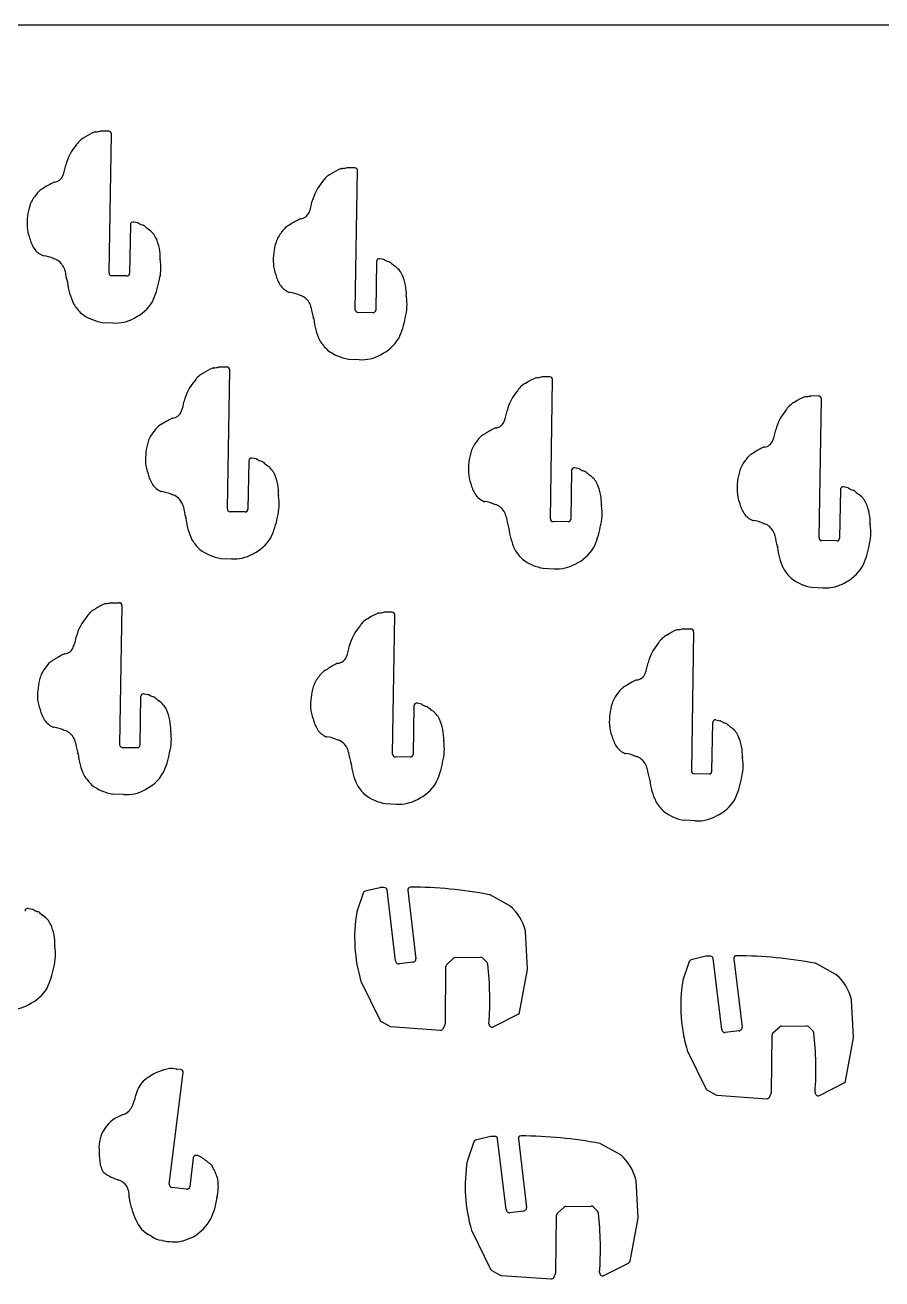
# Model space of a CAD drawing. Extents: x 0 to 821, y 0 to 548.
# Drawn here: x 417.8 to 543.2, y 364.7 to 548.2 of the extents above; entities that cross this region are included whole.
import ezdxf

# ---------------------------------------------------------------- set-up
doc = ezdxf.new("R2010")
doc.units = 0
doc.layers.add('WHITE', color=7, linetype='CONTINUOUS')

msp = doc.modelspace()

# ---------------------------------------------------------------- linework, layer by layer
at = {"layer": 'WHITE', "linetype": 'CONTINUOUS'}
for p, q in [((820.574183, 548.229817), (0, 548.229817)), ((429.993925, 532.710281), (428.854022, 532.720402)), ((430.053925, 511.950281), (430.393863, 532.300346)), ((466.043925, 527.340281), (464.90432, 527.35032)), ((466.103925, 506.580281), (466.433925, 526.930281)), ((434.253925, 519.280281), (433.653866, 519.400046)), ((433.173925, 519.010281), (433.05386, 511.90022)), ((470.293925, 513.910281), (469.703949, 514.030092)), ((469.223925, 513.650281), (469.103925, 506.530281)), ((432.653925, 511.510281), (430.453987, 511.540219)), ((429.073925, 504.710281), (430.624208, 504.640196)), ((468.693925, 506.140281), (466.493864, 506.180345)), ((465.113925, 499.340281), (466.663123, 499.269863)), ((447.323925, 498.180281), (446.184022, 498.190402)), ((447.383925, 477.420281), (447.723863, 497.770346)), ((494.603925, 496.730281), (493.463925, 496.740281)), ((494.663863, 475.970344), (494.993925, 496.320281)), ((533.933925, 493.940281), (532.793925, 493.950281)), ((533.993986, 473.190216), (534.333925, 493.540281)), ((450.503925, 484.480281), (450.38386, 477.37022)), ((451.583925, 484.750281), (450.983866, 484.870046)), ((497.773949, 483.040091), (497.663925, 475.930281)), ((498.853545, 483.299729), (498.253925, 483.420281)), ((537.113972, 480.250071), (536.993925, 473.140281)), ((538.193904, 480.509827), (537.593925, 480.640281)), ((449.983925, 476.980281), (447.783987, 477.010219)), ((497.25399, 475.530342), (495.053925, 475.570281)), ((536.593925, 472.740281), (534.393925, 472.780281)), ((446.403925, 470.180281), (447.954208, 470.110196)), ((493.624078, 468.739665), (495.213925, 468.670281)), ((532.964078, 465.949665), (534.553925, 465.880281)), ((430.394022, 463.700402), (431.533925, 463.690281)), ((431.933863, 463.280346), (431.593925, 442.930281)), ((471.503864, 462.290343), (470.363925, 462.300281)), ((471.563925, 441.530281), (471.903925, 461.880281)), ((514.10442, 459.86033), (515.243925, 459.850281)), ((515.633987, 459.450218), (515.303925, 439.100281)), ((434.59386, 442.88022), (434.713925, 450.000281)), ((435.193949, 450.380092), (435.783925, 450.260281)), ((474.683949, 448.600091), (474.563925, 441.480281)), ((475.753545, 448.859729), (475.163925, 448.980281)), ((518.303987, 439.050342), (518.423925, 446.160281)), ((518.903971, 446.550069), (519.493925, 446.420281)), ((431.993925, 442.530281), (434.193925, 442.490281)), ((474.163862, 441.090219), (471.963925, 441.130281)), ((515.693925, 438.690281), (517.893925, 438.650281)), ((432.164208, 435.620196), (430.613925, 435.690281)), ((470.533745, 434.300047), (472.123925, 434.220281)), ((515.864382, 431.790471), (514.313925, 431.850281)), ((467.25387, 421.210334), (466.333925, 418.480281)), ((469.683542, 421.990358), (467.533925, 421.480281)), ((470.344232, 422.009726), (469.763925, 422.000281)), ((472.003856, 411.290451), (470.753925, 421.660281)), ((473.774304, 421.629831), (474.983925, 411.600281)), ((488.703654, 419.349902), (485.823925, 420.930281)), ((418.233866, 418.960046), (418.823925, 418.840281)), ((491.313984, 410.139875), (491.013925, 415.580281)), ((472.153712, 410.99015), (472.083925, 411.090281)), ((474.53437, 411.079659), (472.523925, 410.840281)), ((474.833479, 411.240214), (474.733925, 411.160281)), ((479.504121, 410.770259), (480.493925, 411.670281)), ((480.763647, 411.77003), (484.433925, 411.820281)), ((484.714057, 411.7098), (485.383925, 411.040281)), ((514.993925, 411.170281), (514.074324, 408.440078)), ((517.423925, 411.950281), (515.283975, 411.430223)), ((518.093925, 411.970281), (517.5139, 411.960501)), ((519.743925, 401.250281), (518.504232, 411.619726)), ((521.523925, 411.590281), (522.733693, 401.560434)), ((479.283941, 402.110102), (479.373925, 410.480281)), ((490.144019, 403.749936), (491.303925, 410.040281)), ((536.453925, 409.310281), (533.573925, 410.890281)), ((466.953925, 408.210279), (469.723925, 402.570281)), ((539.063925, 400.100281), (538.754232, 405.529819)), ((469.893925, 402.400281), (471.143925, 401.710281)), ((478.974209, 401.37963), (479.243925, 401.940281)), ((486.303535, 401.630197), (489.933925, 403.460281)), ((471.314257, 401.660007), (478.583925, 401.150281)), ((485.763558, 401.799685), (485.823925, 401.730281)), ((519.903925, 400.950281), (519.824302, 401.049834)), ((522.283925, 401.040281), (520.27419, 400.79974)), ((522.573925, 401.190281), (522.473511, 401.119632)), ((527.023925, 392.070281), (527.124161, 400.430214)), ((527.253925, 400.730281), (528.243615, 401.630085)), ((528.503925, 401.730281), (532.173783, 401.78027)), ((532.463925, 401.660281), (533.133635, 400.999731)), ((537.893925, 393.700281), (539.053994, 399.999973)), ((514.703925, 398.170281), (517.473924, 392.530282)), ((438.873925, 378.590281), (440.904053, 394.950345)), ((440.533925, 395.400281), (439.954247, 395.440226)), ((534.053925, 391.590281), (537.683923, 393.42028)), ((517.643925, 392.360281), (518.894375, 391.670328)), ((519.053925, 391.620281), (526.334209, 391.109627)), ((526.723925, 391.340281), (526.98394, 391.900099)), ((533.503925, 391.760281), (533.563591, 391.68994)), ((485.873925, 385.580281), (483.724161, 385.059569)), ((486.543925, 385.600281), (485.95354, 385.590358)), ((483.443925, 384.800281), (482.523925, 382.07028)), ((488.193925, 374.880281), (486.944155, 385.249829)), ((489.973925, 385.220281), (491.173465, 375.189548)), ((504.903925, 382.940281), (502.013523, 384.520427)), ((442.383925, 382.460281), (441.853925, 378.220281)), ((442.933925, 382.800281), (442.803498, 382.809592)), ((441.403925, 377.870281), (439.223925, 378.140281)), ((507.503925, 373.730281), (507.204232, 379.159819)), ((488.343925, 374.580281), (488.274302, 374.679834)), ((490.723925, 374.670281), (488.71419, 374.42974)), ((491.023925, 374.820281), (490.924371, 374.749658)), ((495.693925, 374.360281), (496.683646, 375.260029)), ((496.953925, 375.360281), (500.624245, 375.409804)), ((500.913925, 375.290281), (501.573924, 374.63028)), ((495.473925, 365.700281), (495.564123, 374.070263)), ((506.333925, 367.340281), (507.493994, 373.629973)), ((483.143925, 371.800281), (485.913924, 366.160282)), ((502.503925, 365.220281), (506.124022, 367.049938)), ((486.083925, 365.990281), (487.334256, 365.300007)), ((487.504257, 365.250007), (494.774209, 364.739627)), ((495.163925, 364.970281), (495.43394, 365.530099)), ((501.953925, 365.390281), (502.013591, 365.31994))]:
    msp.add_line(p, q, dxfattribs=at)
for centre, radius, start, end in [((430.774661, 525.494983), 7.63159, 112.017063, 124.030621), ((428.068881, 532.201188), 0.400142, 94.994955, 112.817098), ((427.763878, 536.849088), 4.257857, -86.362103, -76.416539), ((428.852925, 532.320281), 0.400123, 89.8428, 102.859062), ((429.993925, 532.310281), 0.400062, -1.423, 90), ((430.720261, 525.931667), 7.23311, 138.967053, 165.604503), ((424.953211, 530.932872), 0.400643, -39.108086, -28.819757), ((427.650619, 529.327104), 2.73881, 115.920407, 148.95009), ((426.280304, 532.146943), 0.396355, -64.101276, -55.684379), ((417.893485, 528.561552), 5.879875, -23.787749, -8.131032), ((466.83793, 520.131875), 7.63348, 112.198939, 124.140009), ((464.109892, 526.831402), 0.399857, 93.673388, 112.974155), ((463.806509, 531.486582), 4.265199, -86.266065, -76.476816), ((464.896201, 526.949228), 0.401174, 88.840253, 103.304762), ((466.033925, 526.940281), 0.400125, -1.432, 88.567904), ((429.023769, 510.924712), 15.9476, 116.474306, 122.46237), ((422.115263, 524.857334), 0.397168, 98.91678, 120.382807), ((421.906718, 526.70226), 1.459976, -84.221914, -20.544393), ((466.770117, 520.572502), 7.24047, 139.023319, 165.705924), ((461.050034, 525.626205), 0.397299, -50.315773, -40.102882), ((463.705805, 523.970733), 2.7368, 116.038903, 149.244161), ((462.377915, 526.811621), 0.402285, -71.674321, -64.059292), ((422.364925, 520.582281), 4.09638, 138.99, 162.700206), ((418.95835, 523.522564), 0.403934, -38.649139, -28.438758), ((421.654484, 521.921067), 2.73234, 115.830731, 148.95408), ((427.352686, 519.101494), 9.29902, 163.127938, 182.661205), ((453.929634, 523.155611), 5.878237, -23.407594, -7.777145), ((433.572925, 519.009281), 0.39906, 78.2975, 179.856402), ((434.168565, 518.892211), 0.397347, 55.513841, 77.594767), ((465.184575, 505.623576), 15.9495, 116.958499, 122.930413), ((458.131885, 519.479182), 0.402241, 95.369219, 116.254656), ((457.957137, 521.333207), 1.460001, -84.611424, -20.56442), ((423.374803, 519.026104), 5.32305, -176.161332, -158.438962), ((435.597476, 521.08257), 2.218023, -122.874081, -103.917962), ((434.966892, 518.538422), 0.403108, 48.483358, 76.064789), ((454.151236, 539.653117), 28.125322, -132.268209, -130.85312), ((436.00971, 518.685993), 0.399309, -129.850268, -122.676888), ((434.172509, 515.781168), 3.03775, 25.098016, 57.736028), ((458.409203, 515.2016), 4.10641, 138.920919, 162.444775), ((455.003563, 518.153301), 0.400541, -39.24136, -28.89781), ((457.694762, 516.541681), 2.7366, 115.558443, 148.789584), ((424.270098, 518.615626), 6.04677, -165.189416, -149.431166), ((430.654873, 514.223035), 6.88465, -2.352624, 24.42349), ((463.403925, 513.739281), 9.31026, 163.136, 182.703772), ((421.404733, 517.137097), 2.83369, -145.703986, -111.989326), ((420.504943, 514.876605), 0.400911, -113.714807, -98.825273), ((419.861925, 509.555281), 4.95937, 65.558916, 83.2663), ((422.126071, 514.408716), 0.399431, -122.081374, -112.439052), ((421.434372, 512.018492), 2.091737, 29.555601, 75.060814), ((437.934033, 513.901372), 0.402213, 174.428307, 185.864192), ((430.413791, 512.613141), 7.228531, 4.098031, 9.934936), ((469.622925, 513.639281), 0.399122, 78.2871, 178.420817), ((470.208565, 513.522211), 0.397347, 55.513841, 77.594767), ((471.637476, 515.71257), 2.218023, -122.874081, -103.917962), ((423.588925, 513.270281), 0.40078, -146.706, -139.57103), ((421.958992, 512.007803), 1.661494, 8.044455, 37.116333), ((431.954205, 513.309096), 8.41819, -172.705991, -161.872308), ((430.453925, 511.940281), 0.400062, 178.567904, 270.009), ((430.405925, 512.709281), 7.23015, -15.479, 3.33364), ((459.426925, 513.657281), 5.33486, -176.161, -158.481717), ((471.006892, 513.168422), 0.403108, 48.483358, 76.064789), ((489.939925, 534.514281), 28.1295, -131.5727, -130.172), ((472.068865, 513.307436), 0.397538, -133.73768, -124.426601), ((470.217925, 510.405281), 3.04495, 25.1562, 57.718737), ((423.569925, 510.601281), 0.394017, 1.217043, 12.9971), ((433.428925, 511.597281), 9.51638, -174.043, -154.166402), ((432.653925, 511.910281), 0.400062, -90, -1.441), ((426.124439, 512.712346), 11.4142, -25.768938, -9.748452), ((460.306162, 513.278404), 6.05159, -164.885601, -149.096186), ((457.460661, 511.764197), 2.83701, -145.818451, -112.309529), ((466.690961, 508.874116), 6.8892, -2.528952, 24.213616), ((456.544861, 509.506641), 0.400911, -113.702008, -98.75978), ((455.915925, 504.184281), 4.95875, 65.605803, 83.424), ((458.121208, 509.060866), 0.393395, -113.566755, -104.277499), ((457.476066, 506.648032), 2.104233, 29.67611, 74.901092), ((466.443663, 507.315324), 7.23592, -15.27115, 9.34561), ((473.969925, 508.579281), 0.396485, -178.678598, -167.04), ((430.192455, 510.562085), 6.17082, -149.718353, -132.745147), ((431.084718, 510.982183), 6.22385, -64.809896, -31.285686), ((459.672925, 507.808281), 0.387184, -162.186, -154.211506), ((458.007672, 506.643097), 1.651425, 7.889614, 37.1267), ((468.004703, 507.945008), 8.43009, -172.672164, -161.855474), ((466.503925, 506.580281), 0.400062, 180, 268.559), ((468.703925, 506.540281), 0.400125, -91.432096, -1.432), ((430.124925, 511.384281), 6.75617, -127.585, -98.94926), ((431.008485, 510.121312), 5.49457, -94.01041, -60.265016), ((459.61768, 505.185028), 0.399528, 7.857605, 19.706781), ((469.478617, 506.20331), 9.51409, -174.18666, -154.318026), ((462.165857, 507.346213), 11.4236, -25.766759, -9.760977), ((466.229731, 505.217913), 6.18101, -149.492713, -132.625829), ((467.145812, 505.62176), 6.21933, -64.899682, -31.41246), ((466.180467, 506.011635), 6.75607, -127.754092, -99.082956), ((467.043207, 504.747261), 5.49057, -93.969474, -60.053157), ((443.610304, 497.616943), 0.396355, -64.101276, -55.684379), ((448.104661, 490.964983), 7.63159, 112.017063, 124.030621), ((445.398881, 497.671188), 0.400142, 94.994955, 112.817098), ((445.093878, 502.319088), 4.257857, -86.362103, -76.416539), ((446.182925, 497.790281), 0.400123, 89.8428, 102.859062), ((447.323925, 497.780281), 0.400062, -1.423, 90), ((448.052437, 491.40687), 7.23186, 139.011189, 165.724575), ((442.285925, 496.398281), 0.395043, -38.868578, -28.399112), ((444.978925, 494.796281), 2.73881, 115.881, 148.914), ((492.254863, 493.361762), 2.735603, 116.044382, 149.253296), ((490.871406, 496.172485), 0.397233, -62.675195, -54.172146), ((495.335196, 489.495195), 7.634951, 111.685127, 123.655446), ((492.668993, 496.221199), 0.399856, 94.965529, 112.800535), ((492.361625, 500.878007), 4.26718, -86.335153, -76.408279), ((493.453925, 496.340281), 0.400125, 88.567904, 102.924), ((494.593925, 496.330281), 0.400125, -1.432096, 88.5679), ((495.32729, 489.9567), 7.242196, 138.974128, 165.254947), ((489.574677, 494.984078), 0.397971, -43.431844, -34.2111), ((534.716118, 486.725955), 7.640189, 112.000109, 124.001622), ((532.009202, 493.441217), 0.39992, 95.026199, 112.829069), ((531.758182, 498.096043), 4.26192, -87.095158, -77.177728), ((532.792383, 493.550282), 0.400001, 89.779132, 102.762366), ((533.933925, 493.540281), 0.4, 0, 90), ((435.219925, 494.021281), 5.88297, -23.774386, -8.122), ((482.491251, 492.58674), 5.88517, -23.601631, -7.682666), ((534.650948, 487.15245), 7.238869, 138.808398, 165.134026), ((528.894411, 492.166395), 0.395484, -38.570696, -28.054503), ((531.587473, 490.565577), 2.737931, 115.848619, 148.885711), ((530.213094, 493.383352), 0.397233, -62.948962, -54.529958), ((446.356275, 476.39596), 15.9476, 116.484364, 122.471267), ((439.421654, 490.319444), 0.392789, 95.517526, 116.827457), ((439.232763, 492.168368), 1.465766, -84.082175, -20.725784), ((486.507925, 490.725281), 1.462463, -84.265, -19.776046), ((439.688728, 486.030195), 4.10592, 138.703975, 162.430952), ((436.308394, 489.017781), 0.405648, -43.239116, -34.229753), ((438.991684, 487.397163), 2.72975, 116.01538, 149.329739), ((486.262381, 485.947492), 2.735534, 114.82372, 149.160698), ((493.711808, 474.995186), 15.950708, 116.823136, 122.617504), ((486.694123, 488.869399), 0.402669, 95.708331, 116.533222), ((521.822873, 489.765485), 5.88028, -23.296386, -7.385115), ((444.687406, 484.597549), 9.30498, 163.311871, 182.820117), ((486.962211, 484.595609), 4.098045, 138.896698, 162.47459), ((483.559952, 487.538812), 0.401008, -38.397497, -28.119212), ((533.011925, 472.181281), 15.954112, 116.656573, 122.482), ((526.034594, 486.079447), 0.402837, 95.804397, 116.596288), ((525.843925, 487.940281), 1.467743, -84.137, -19.932525), ((450.902925, 484.479281), 0.39906, 78.2975, 179.856402), ((451.48351, 484.359871), 0.403116, 55.097055, 75.576005), ((452.936895, 486.538639), 2.216025, -123.488245, -104.182399), ((491.963459, 483.128746), 9.309485, 163.134637, 182.640697), ((526.317457, 481.835736), 4.104543, 139.337191, 162.931818), ((522.951246, 484.817207), 0.397555, -50.536736, -40.322318), ((525.607512, 483.162087), 2.737044, 115.156384, 149.288093), ((440.704803, 484.496104), 5.32305, -176.161332, -158.438962), ((452.313351, 484.000744), 0.397666, 51.028429, 78.306588), ((471.460961, 505.141527), 28.125999, -132.212902, -130.797348), ((453.33971, 484.155993), 0.399309, -129.850268, -122.676888), ((451.502509, 481.251168), 3.03775, 25.098016, 57.736028), ((487.973925, 483.059281), 5.322216, -176.127469, -158.741), ((498.173104, 483.029244), 0.399302, 78.322317, 178.443384), ((498.770325, 482.911008), 0.39753, 55.766759, 77.916054), ((500.196374, 485.103282), 2.21785, -122.830319, -103.886629), ((499.566136, 482.559093), 0.403239, 48.394897, 75.941639), ((518.511667, 503.904299), 28.1371, -131.591354, -130.1905), ((531.291668, 480.315708), 9.305816, 162.974287, 182.439736), ((441.600098, 484.085626), 6.04677, -165.189416, -149.431166), ((438.734733, 482.607097), 2.83369, -145.703986, -111.989326), ((447.982907, 479.692865), 6.88651, -2.355542, 24.418012), ((488.86781, 482.640725), 6.045856, -165.525053, -149.587819), ((500.657413, 482.666201), 0.396989, -139.860716, -131.676368), ((498.773373, 479.799326), 3.038319, 25.147074, 57.777151), ((495.25487, 478.242956), 6.885248, -2.353605, 24.428851), ((437.837539, 480.345454), 0.400911, -114.120632, -99.196093), ((437.163078, 475.022286), 4.965072, 65.222399, 82.938374), ((439.406704, 479.902226), 0.406005, -113.636173, -104.709988), ((438.764372, 477.488492), 2.091737, 29.555601, 75.060814), ((447.733925, 478.150281), 7.22697, -15.325, 9.397132), ((455.264062, 479.371695), 0.402275, 174.560647, 185.909463), ((486.012709, 481.161603), 2.839917, -146.162115, -112.107523), ((527.314016, 480.267882), 5.331119, -176.253905, -158.794371), ((537.518123, 480.243243), 0.404209, 79.191302, 179.032095), ((538.118692, 480.117819), 0.399158, 59.052258, 79.139038), ((539.545925, 482.309281), 2.216381, -123.458, -104.16328), ((538.892925, 479.776281), 0.399543, 47.351435, 73.9208), ((557.625978, 501.296066), 28.1318, -131.016845, -129.60045), ((539.946016, 479.918903), 0.3908, -130.170756, -122.796605), ((538.103503, 477.023192), 3.041407, 24.831604, 57.573991), ((440.921721, 478.735962), 0.40078, -147.44158, -140.285465), ((439.285147, 477.474718), 1.665735, 8.131028, 37.116205), ((449.284024, 478.780507), 8.41819, -172.696311, -161.863306), ((447.783925, 477.410281), 0.400062, 178.567904, 270.009), ((449.983925, 477.380281), 0.400062, -90, -1.441), ((485.111221, 478.893781), 0.399974, -114.726447, -99.71857), ((484.46382, 473.576874), 4.95671, 65.571466, 83.281618), ((486.657814, 478.456933), 0.394358, -111.433683, -100.788366), ((486.02703, 476.045094), 2.09967, 29.52024, 74.61734), ((488.211084, 477.256965), 0.398566, -153.586833, -145.213086), ((495.003925, 476.704281), 7.236492, -15.584352, 9.34928), ((502.531941, 477.968508), 0.397719, -178.80331, -167.120664), ((528.187163, 479.898388), 6.047647, -165.062647, -149.181419), ((534.594905, 475.453815), 6.88486, -2.360212, 24.422465), ((440.898909, 476.072038), 0.395097, 1.10411, 12.871176), ((450.758925, 477.067281), 9.51638, -174.043, -154.166402), ((443.45163, 478.173743), 11.4172, -25.769147, -9.750045), ((486.568112, 476.029944), 1.65232, 7.998616, 37.227768), ((496.565531, 477.328545), 8.429194, -172.716241, -161.899872), ((495.063925, 475.970281), 0.400125, 179.991, 268.567904), ((497.263925, 475.930281), 0.4, -91.423, 0), ((525.355622, 478.360739), 2.831159, -146.54687, -112.249822), ((524.412967, 476.113579), 0.394978, -109.116518, -94.205504), ((523.770925, 470.793281), 4.964386, 65.197, 82.906145), ((526.004782, 475.667015), 0.397264, -112.388985, -103.221056), ((525.373367, 473.260267), 2.09109, 29.486056, 75.018604), ((488.178149, 474.571727), 0.39989, 8.343059, 20.194952), ((498.036, 475.600551), 9.511863, -174.142081, -154.460163), ((490.733696, 476.757854), 11.416816, -26.127213, -10.077451), ((527.525867, 474.514856), 0.401459, -145.855729, -138.77398), ((525.893843, 473.249893), 1.6643, 7.612865, 36.947785), ((535.891925, 474.557281), 8.418907, -172.582262, -161.814), ((534.342823, 473.89691), 7.230282, -15.374354, 9.494134), ((541.873925, 475.130281), 0.401929, 174.289, 185.820436), ((447.522455, 476.032085), 6.17082, -149.718353, -132.745147), ((448.421054, 476.457872), 6.22647, -64.882148, -31.439503), ((495.693925, 475.001281), 6.219678, -65.090635, -31.730014), ((527.508927, 471.841788), 0.394638, -0.321623, 12.878068), ((537.371863, 472.826873), 9.51964, -174.047038, -154.441624), ((534.393925, 473.180281), 0.4, 178.577, 270), ((536.593925, 473.140281), 0.4, -90, 0), ((530.071787, 473.962042), 11.415956, -26.098765, -9.998458), ((447.454925, 476.854281), 6.75617, -127.585, -98.94926), ((448.338925, 475.591281), 5.49457, -94.015, -60.26582), ((494.81377, 474.578291), 6.181411, -150.128718, -133.302431), ((494.735327, 475.408967), 6.761246, -127.983158, -99.4598), ((495.622134, 474.144265), 5.489184, -94.264799, -60.638822), ((534.140282, 471.792402), 6.175207, -150.160706, -133.185532), ((535.040702, 472.226178), 6.221724, -65.165252, -31.883116), ((534.075262, 472.619018), 6.761286, -127.982797, -99.459183), ((534.953203, 471.361188), 5.495431, -94.166581, -69.321339), ((534.927925, 471.352281), 5.49609, -69.042, -60.266), ((429.185852, 460.31173), 2.73234, 115.862607, 148.981643), ((427.818898, 463.126263), 0.396589, -63.804665, -55.461209), ((432.328925, 456.482281), 7.633541, 112.207, 124.149999), ((429.599892, 463.181402), 0.399857, 93.673388, 112.974155), ((429.311072, 467.838602), 4.266291, -86.46299, -76.536217), ((430.396954, 463.30029), 0.400123, 90.419737, 103.37508), ((431.533925, 463.290281), 0.4, -1.423, 90), ((432.250825, 456.893309), 7.238283, 138.808515, 165.464818), ((426.49396, 461.91379), 0.400431, -39.278483, -28.986492), ((469.168418, 458.922012), 2.73771, 116.111234, 149.300124), ((467.8468, 461.761131), 0.398299, -72.961118, -65.213271), ((472.301865, 455.083482), 7.634138, 112.22515, 124.173323), ((469.56523, 461.781131), 0.398968, 92.995113, 112.232419), ((469.270678, 466.437947), 4.26718, -86.322408, -76.400723), ((470.362383, 461.900282), 0.400001, 89.779132, 102.762366), ((471.503925, 461.890281), 0.400125, -1.432096, 90.0087), ((472.221519, 455.503103), 7.239254, 138.811007, 165.140177), ((466.488276, 460.54783), 0.397971, -44.180338, -34.971473), ((512.894925, 456.481281), 2.732337, 115.841, 148.959708), ((511.525452, 459.300544), 0.401954, -63.633278, -55.279272), ((516.045375, 452.646282), 7.64225, 112.233843, 124.158293), ((513.307548, 459.351259), 0.399857, 93.336967, 112.637718), ((513.060726, 464.005323), 4.260754, -86.992501, -77.210631), ((514.093925, 459.460281), 0.400247, 88.4972, 102.995618), ((515.233925, 459.450281), 0.400125, -0.009, 88.567904), ((423.447137, 457.683207), 1.460001, -84.611424, -20.56442), ((419.423343, 459.506246), 5.875086, -23.427648, -7.78988), ((459.392873, 458.115485), 5.88028, -23.296386, -7.385115), ((515.967282, 453.076692), 7.24195, 138.977312, 165.469994), ((510.223925, 458.114281), 0.398785, -45.468127, -34.186), ((423.183925, 452.891281), 2.736657, 115.539, 148.778513), ((430.674575, 441.973576), 15.9495, 116.958499, 122.930413), ((423.621885, 455.829182), 0.402241, 95.369219, 116.254656), ((463.419376, 456.28423), 1.46056, -84.700398, -19.78229), ((423.90274, 451.557068), 4.10493, 139.011068, 162.672032), ((420.493796, 454.495619), 0.396101, -38.406563, -27.973767), ((463.167781, 451.502678), 2.742171, 114.883904, 149.126314), ((470.611808, 440.555186), 15.950708, 116.823136, 122.617504), ((463.593627, 454.429349), 0.402492, 95.610228, 116.466882), ((507.15246, 453.849236), 1.466448, -84.451612, -20.734927), ((503.12969, 455.66574), 5.878199, -23.41252, -7.54796), ((428.892641, 450.079345), 9.3088, 163.136984, 182.645347), ((468.864032, 448.690634), 9.310143, 163.146202, 182.652143), ((463.868166, 450.150411), 4.105949, 138.896655, 162.429228), ((460.461925, 453.101281), 0.400922, -38.849, -28.526329), ((506.904402, 449.060546), 2.74113, 115.729665, 149.04533), ((514.312186, 438.101407), 15.9451, 116.674009, 122.629968), ((507.332925, 451.989281), 0.402161, 95.518, 116.383669), ((424.909802, 450.037962), 5.3302, -175.822876, -158.100713), ((435.112925, 449.989281), 0.399152, 78.2871, 178.420817), ((435.698565, 449.872211), 0.397347, 55.513841, 77.594767), ((437.128116, 452.067449), 2.222468, -122.819661, -103.895485), ((436.497925, 449.523281), 0.398588, 48.139, 75.994835), ((455.42526, 470.868417), 28.129652, -131.560106, -130.159305), ((507.616925, 447.725281), 4.10972, 139.029, 162.666139), ((504.221525, 450.690712), 0.398537, -42.802625, -33.546817), ((425.810221, 449.59516), 6.04677, -165.193983, -149.435986), ((437.558865, 449.657436), 0.397538, -133.73768, -124.426601), ((435.712748, 446.760658), 3.03775, 25.108643, 57.741482), ((432.194873, 445.203035), 6.88465, -2.352624, 24.42349), ((464.883807, 448.624008), 5.332396, -176.083967, -158.739247), ((475.083104, 448.589244), 0.399302, 78.322317, 178.443384), ((475.671485, 448.470221), 0.398059, 55.94627, 78.103076), ((477.099925, 450.666281), 2.221792, -122.861, -103.960857), ((476.468166, 448.123064), 0.398717, 48.199498, 76.107726), ((495.414047, 469.451746), 28.1295, -131.611461, -130.209399), ((477.528048, 448.258219), 0.397971, -133.496612, -124.358502), ((475.683373, 445.359326), 3.038319, 25.147074, 57.777151), ((512.603702, 446.249547), 9.31002, 163.140285, 182.643253), ((422.944925, 448.109281), 2.829523, -145.838, -112.241325), ((465.765089, 448.231657), 6.050353, -165.242032, -149.270873), ((472.164905, 443.803815), 6.88486, -2.360212, 24.422465), ((518.827925, 446.153281), 0.404061, 79.1505, 179.007351), ((519.428947, 446.024445), 0.401133, 59.339695, 80.677872), ((520.859537, 448.213204), 2.214135, -123.623293, -104.535234), ((520.210741, 445.686548), 0.394531, 48.15255, 76.350403), ((539.144925, 467.030281), 28.13718, -131.57267, -130.172), ((422.033925, 445.860281), 0.403016, -113.385, -97.19691), ((421.401925, 440.535281), 4.959428, 65.558916, 83.2663), ((423.661925, 445.391281), 0.399449, -121.382, -111.811441), ((422.978773, 442.996544), 2.093334, 29.885127, 75.199962), ((431.933925, 443.666281), 7.235874, -15.279, 9.337331), ((439.474033, 444.881372), 0.402213, 174.428307, 185.864192), ((462.923925, 446.712281), 2.835485, -146.324783, -112.389), ((462.004559, 444.460005), 0.402919, -113.500047, -97.219396), ((461.372227, 439.135143), 4.95937, 65.568743, 83.264126), ((508.626841, 446.166575), 5.33451, -176.277069, -158.488437), ((509.506162, 445.788404), 6.05159, -164.885601, -149.096186), ((521.227728, 445.855283), 0.400149, -125.718155, -117.278262), ((519.407241, 442.937601), 3.04041, 24.957537, 57.422148), ((515.892983, 441.373647), 6.88672, -2.446378, 24.417443), ((425.147237, 444.224512), 0.398943, -152.382309, -144.020665), ((423.491721, 443.007849), 1.655573, 7.369451, 36.393042), ((433.492925, 444.293281), 8.427863, -172.685, -161.862868), ((431.993925, 442.930281), 0.4, 180, 270), ((434.193925, 442.890281), 0.4, -90, -1.441), ((463.578925, 444.015281), 0.396593, -113.083917, -103.861), ((462.938502, 441.604024), 2.09838, 29.57735, 74.934362), ((465.119369, 442.82038), 0.399124, -153.096472, -144.670051), ((463.462154, 441.604528), 1.65634, 7.479436, 36.492101), ((471.913766, 442.263713), 7.226929, -15.605597, 9.370608), ((479.444093, 443.482007), 0.401995, 174.536234, 185.940811), ((506.660435, 444.27453), 2.83701, -145.810325, -112.298107), ((425.108286, 441.530811), 0.4004, 8.506698, 20.304103), ((434.972139, 442.576227), 9.51908, -174.053429, -154.174973), ((427.664891, 443.693283), 11.4142, -25.774159, -9.754171), ((473.465584, 442.888134), 8.429116, -172.720854, -161.902644), ((471.963925, 441.530281), 0.4, 180, 270), ((474.163925, 441.490281), 0.400125, -90.009, -1.432096), ((505.710522, 442.024417), 0.395533, -108.655377, -93.89114), ((505.086537, 436.701538), 4.964303, 65.262305, 83.091303), ((507.316512, 441.572878), 0.393395, -112.822581, -103.559959), ((506.671656, 439.172757), 2.092002, 29.417294, 74.683062), ((515.644128, 439.827024), 7.23592, -15.285105, 9.330724), ((523.171792, 441.093744), 0.398614, -177.979737, -166.428479), ((432.624718, 441.962183), 6.22385, -64.809896, -31.285686), ((465.078149, 440.131727), 0.39989, 8.343059, 20.194952), ((474.945764, 441.165839), 9.522117, -174.116421, -154.457122), ((467.632151, 442.282745), 11.412257, -25.946233, -9.905493), ((508.828925, 440.420281), 0.400766, -146.706, -139.561986), ((507.203841, 439.160879), 1.655735, 7.961254, 37.130434), ((517.203026, 440.462489), 8.4279, -172.69043, -161.869461), ((515.703925, 439.090281), 0.400125, 178.567904, 268.568), ((517.903925, 439.050281), 0.400125, -91.432096, 0.00873), ((431.736428, 441.546841), 6.17701, -149.69049, -132.742267), ((431.664925, 442.364281), 6.756247, -127.585, -98.94926), ((471.699925, 440.154281), 6.176565, -149.936068, -133.044958), ((472.605596, 440.570591), 6.223623, -65.223978, -31.815686), ((508.814042, 437.707161), 0.402062, 6.065402, 19.272905), ((518.67602, 438.721348), 9.51193, -174.136645, -154.320841), ((511.365857, 439.856213), 11.4236, -25.766759, -9.760977), ((432.548485, 441.101312), 5.49457, -94.01041, -60.265016), ((471.641436, 440.960881), 6.75231, -128.004026, -99.441833), ((472.507787, 439.69822), 5.491373, -94.008403, -60.477517), ((516.345812, 438.13176), 6.21933, -64.899682, -31.41246), ((515.438062, 437.716758), 6.17853, -149.700135, -132.747955), ((515.383875, 438.530093), 6.76496, -127.728761, -99.100151), ((516.258796, 437.271218), 5.49492, -94.116105, -60.266646), ((474.172749, 421.678281), 0.40138, 89.903849, 186.933058), ((473.921026, 358.869502), 63.210662, 79.24798, 89.771221), ((467.636925, 421.093281), 0.400472, 104.903769, 163.008), ((469.772925, 421.600281), 0.400101, 91.288938, 102.906), ((470.355894, 421.608513), 0.401383, 7.410232, 91.66504), ((485.633925, 420.580281), 0.398246, 61.504361, 78.4686), ((418.152925, 418.569281), 0.399001, 78.2975, 179.856402), ((418.736925, 418.443281), 0.406421, 55.9998, 77.639394), ((420.192925, 420.626281), 2.217644, -123.647569, -104.594), ((419.555506, 418.09462), 0.39353, 50.909715, 78.471464), ((438.699132, 439.242719), 28.132827, -132.194748, -130.778577), ((488.562925, 414.685281), 22.560324, 170.470453, 196.52), ((466.704925, 418.323281), 0.402852, 157.062862, 166.067), ((488.509889, 419.002424), 0.397851, 48.497236, 60.854507), ((484.181114, 413.987503), 7.022604, 13.692923, 49.160118), ((420.554925, 418.267281), 0.400705, -125.098193, -116.791), ((418.752585, 415.341006), 3.03775, 25.101394, 57.73299), ((415.232907, 413.782865), 6.88651, -2.355542, 24.418012), ((490.61287, 415.5593), 0.401603, 2.994617, 13.035117), ((414.983925, 412.240281), 7.226984, -15.325, 9.397132), ((422.514062, 413.461695), 0.402275, 174.560647, 185.909463), ((472.405925, 411.335281), 0.40461, -173.638, -142.733598), ((474.489453, 411.478118), 0.400982, -83.568461, -52.433501), ((474.594337, 411.551598), 0.392618, -52.47584, 7.122798), ((480.758925, 411.368281), 0.401782, 89.3265, 131.266416), ((484.437422, 411.418758), 0.401538, 46.453768, 90.499003), ((485.107925, 410.752281), 0.398898, 6.91123, 46.218875), ((515.372925, 411.039281), 0.400934, 102.818, 160.932474), ((517.513904, 411.55928), 0.401221, 90.000618, 102.959657), ((518.105853, 411.568842), 0.401616, 7.278854, 91.701924), ((521.922599, 411.638282), 0.401554, 89.75678, 186.865481), ((521.655755, 348.830503), 63.2099, 79.242821, 89.756577), ((410.70163, 412.263743), 11.4172, -25.769147, -9.750045), ((472.470925, 411.241281), 0.404487, -141.632, -82.47088), ((479.775723, 410.474096), 0.401846, 132.522986, 179.118098), ((437.853925, 405.513281), 47.942412, -4.095, 6.331349), ((490.915058, 410.129863), 0.399051, -12.972754, 1.437668), ((533.391875, 410.537268), 0.39719, 62.719731, 81.044917), ((536.257323, 408.964718), 0.397575, 47.941523, 60.363123), ((531.922925, 403.961281), 7.0173, 13.5868, 49.032607), ((467.32173, 408.367064), 0.399827, -165.98429, -156.912784), ((536.313925, 404.633281), 22.5616, 170.467, 189.062), ((514.459379, 408.346993), 0.396146, 166.409816, 176.694517), ((415.671054, 410.547872), 6.22647, -64.882148, -31.439503), ((538.352975, 405.518347), 0.401421, 1.63761, 13.164782), ((415.588925, 409.681281), 5.494513, -94.015, -60.26582), ((489.750311, 403.814482), 0.398964, -62.598355, -9.310413), ((470.078925, 402.755281), 0.400312, -152.474774, -117.525226), ((478.884925, 402.114281), 0.398945, -25.858525, -0.6), ((486.074879, 402.054756), 0.40247, 175.019825, 219.328347), ((471.339925, 402.061281), 0.402016, -119.17919, -93.66), ((478.6126, 401.548233), 0.398984, -94.121428, -24.997659), ((486.128162, 401.989002), 0.399371, -139.622335, -63.951995), ((536.322771, 404.589256), 22.563447, -171.051936, -163.630758), ((520.142856, 401.29391), 0.40131, -173.758574, -142.540635), ((520.218008, 401.192173), 0.396434, -142.398271, -81.852704), ((522.229092, 401.437444), 0.40093, -82.139391, -52.437221), ((522.334683, 401.513101), 0.401808, -53.45791, 6.765146), ((527.526134, 400.434473), 0.401995, 132.620968, 180.607095), ((528.50922, 401.328284), 0.402031, 90.754664, 131.349948), ((532.17903, 401.382173), 0.398132, 44.309277, 90.755099), ((532.842983, 400.720678), 0.402926, 5.567703, 43.833679), ((485.604099, 395.475722), 47.932057, -4.098825, 6.329173), ((538.665925, 400.089281), 0.398213, -12.96, 1.583149), ((515.036925, 398.374281), 0.390519, -158.362, -148.507839), ((440.094925, 388.150281), 7.45533, 99.1928, 125.236615), ((439.218597, 392.489127), 3.03708, 77.14722, 95.947908), ((439.98912, 395.839478), 0.400771, -103.702453, -94.991989), ((440.504925, 394.999281), 0.402117, -6.99, 85.863616), ((437.894292, 390.821652), 4.015438, 134.826403, 169.690931), ((437.882925, 390.811281), 4.01481, 121.36, 134.607), ((537.500925, 393.776281), 0.400281, -62.795, -10.944996), ((426.980538, 392.971444), 7.1087, -24.79383, -11.614767), ((517.828925, 392.715281), 0.400312, -152.475, -117.525226), ((519.090925, 392.018281), 0.399628, -119.461, -95.311226), ((526.361356, 391.50832), 0.399616, -93.895319, -24.86625), ((526.624925, 392.074281), 0.399038, -25.881, -0.574375), ((533.815004, 392.016226), 0.402838, 175.235867, 219.446268), ((533.871824, 391.9504), 0.403543, -139.801764, -63.175726), ((431.344068, 390.950945), 2.300088, -68.589935, -24.684481), ((433.755385, 383.83111), 5.22067, 107.520795, 146.264264), ((433.611632, 383.94284), 5.03909, 146.412988, 183.78683), ((485.96373, 385.1903), 0.400187, 91.459039, 102.968097), ((486.545866, 385.198732), 0.401553, 7.310627, 90.277066), ((490.366925, 385.273281), 0.396585, 90.429, 187.680573), ((490.105868, 322.460481), 63.2099, 79.243125, 89.766059), ((437.621925, 383.511281), 9.03892, 179.374, 189.369874), ((483.824403, 384.670146), 0.402118, 104.435254, 161.117831), ((501.826233, 384.16904), 0.398183, 61.942318, 78.813081), ((421.640925, 380.571281), 7.21377, 5.31619, 11.745), ((442.778267, 382.413259), 0.397136, 86.357402, 173.200077), ((442.921623, 382.397814), 0.402655, 76.793161, 88.249306), ((442.484514, 380.834781), 2.02537, 49.729069, 74.856505), ((439.056175, 375.24602), 8.56387, 45.169996, 56.413085), ((504.752973, 378.275568), 22.5604, 170.471741, 196.520626), ((482.894925, 381.913281), 0.402852, 157.063, 166.098373), ((504.679925, 382.610281), 0.398831, 44.5753, 55.831815), ((500.37085, 377.578588), 7.02214, 13.689018, 49.148645), ((430.526841, 381.515798), 1.72551, -170.790613, -114.03067), ((433.781491, 386.780953), 7.90324, -120.047742, -107.887024), ((444.819294, 381.032632), 0.397036, 29.727284, 46.269496), ((434.734704, 375.47045), 11.9138, 21.049668, 28.907317), ((430.696958, 377.055514), 2.300076, -8.128993, 73.399533), ((439.273925, 378.540281), 0.403113, 172.874984, 262.875), ((441.453925, 378.270281), 0.403113, -97.125016, -7.125), ((441.055034, 377.994651), 4.98153, -16.381443, 1.680027), ((445.491175, 379.584745), 0.398062, 9.387779, 24.467643), ((564.428467, 390.712157), 119.059612, -174.668645, -173.938862), ((506.803001, 379.147484), 0.401421, 1.760978, 13.382262), ((433.364008, 376.665784), 0.39538, 170.61194, 189.594482), ((447.294833, 379.237776), 14.5616, -169.563018, -156.664602), ((437.157925, 377.472281), 8.71853, -26.882, -6.270107), ((446.226793, 376.497719), 0.40309, 166.808422, 176.820202), ((488.592856, 374.92391), 0.40131, -173.758574, -142.540635), ((488.658008, 374.822173), 0.396434, -142.398271, -81.852704), ((490.682202, 375.068417), 0.400316, -84.017492, -52.775055), ((490.781196, 375.133491), 0.396255, -52.225331, 8.132755), ((495.966076, 374.06442), 0.401995, 132.609743, 179.167116), ((496.949304, 374.958276), 0.402031, 89.341494, 131.360194), ((500.628029, 375.008175), 0.401647, 44.617684, 90.539827), ((501.297925, 374.342281), 0.398898, 6.864452, 46.2189), ((454.04407, 369.105312), 47.942032, -4.097479, 6.328567), ((438.103006, 375.08107), 4.47857, -158.912887, -115.230458), ((438.455193, 377.220452), 7.45637, -57.386445, -29.664366), ((507.105925, 373.719281), 0.398213, -12.96, 1.583149), ((436.02065, 370.6617), 0.40682, 51.415261, 64.783885), ((438.037634, 373.252506), 2.87658, -127.804672, -95.661208), ((432.607521, 393.673201), 24.7854, -70.493368, -66.693337), ((442.266488, 371.286296), 0.403887, -68.590085, -59.091309), ((483.511925, 371.956281), 0.3997, -166.103, -157.027279), ((437.721417, 369.98844), 0.402826, 76.714693, 85.378898), ((439.52139, 377.090162), 6.92351, -104.276975, -79.156205), ((440.727794, 370.675), 0.396548, -75.97069, -66.839128), ((505.93976, 367.404195), 0.399313, -62.519363, -9.210427), ((486.268925, 366.345281), 0.400312, -152.475, -117.525226), ((487.529925, 365.651281), 0.402094, -119.119, -93.66), ((495.074925, 365.704281), 0.399038, -25.881, -0.574375), ((502.265004, 365.646226), 0.402838, 175.235867, 219.446268), ((502.321824, 365.5804), 0.403543, -139.801764, -63.175726), ((494.801356, 365.13832), 0.399616, -93.895319, -24.86625)]:
    msp.add_arc(centre, radius, start, end, dxfattribs=at)

doc.saveas('drawing.dxf')
